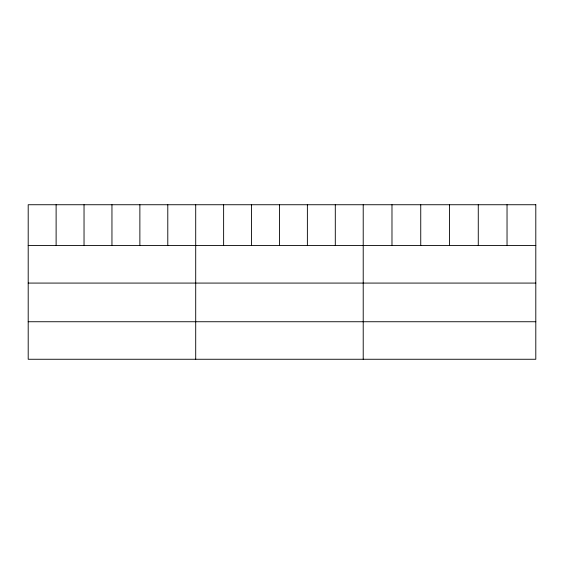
<?xml version="1.0" encoding="UTF-8"?>
<svg xmlns="http://www.w3.org/2000/svg" width="564" height="564" viewBox="0 0 564 564"><rect width="100%" height="100%" fill="white"/><g stroke="black" fill="none" stroke-linecap="round" stroke-linejoin="round"><path stroke-width="0.85" d="M28.2 245.559L535.8 245.559M28.2 283.079L535.8 283.079M28.2 321.741L535.8 321.741M507.036 204.739L507.036 245.559M478.272 204.739L478.272 245.559M449.508 204.739L449.508 245.559M420.744 204.739L420.744 245.559M391.98 204.739L391.98 245.559M363.216 204.739L363.216 359.261M335.298 204.739L335.298 245.559M307.38 204.739L307.38 245.559M279.462 204.739L279.462 245.559M251.544 204.739L251.544 245.559M223.626 204.739L223.626 245.559M195.708 204.739L195.708 359.261M167.79 204.739L167.79 245.559M139.872 204.739L139.872 245.559M111.954 204.739L111.954 245.559M84.036 204.739L84.036 245.559M56.118 204.739L56.118 245.559M535.8 204.739L28.2 204.739L28.2 359.261L535.8 359.261L535.8 204.739"/></g></svg>
